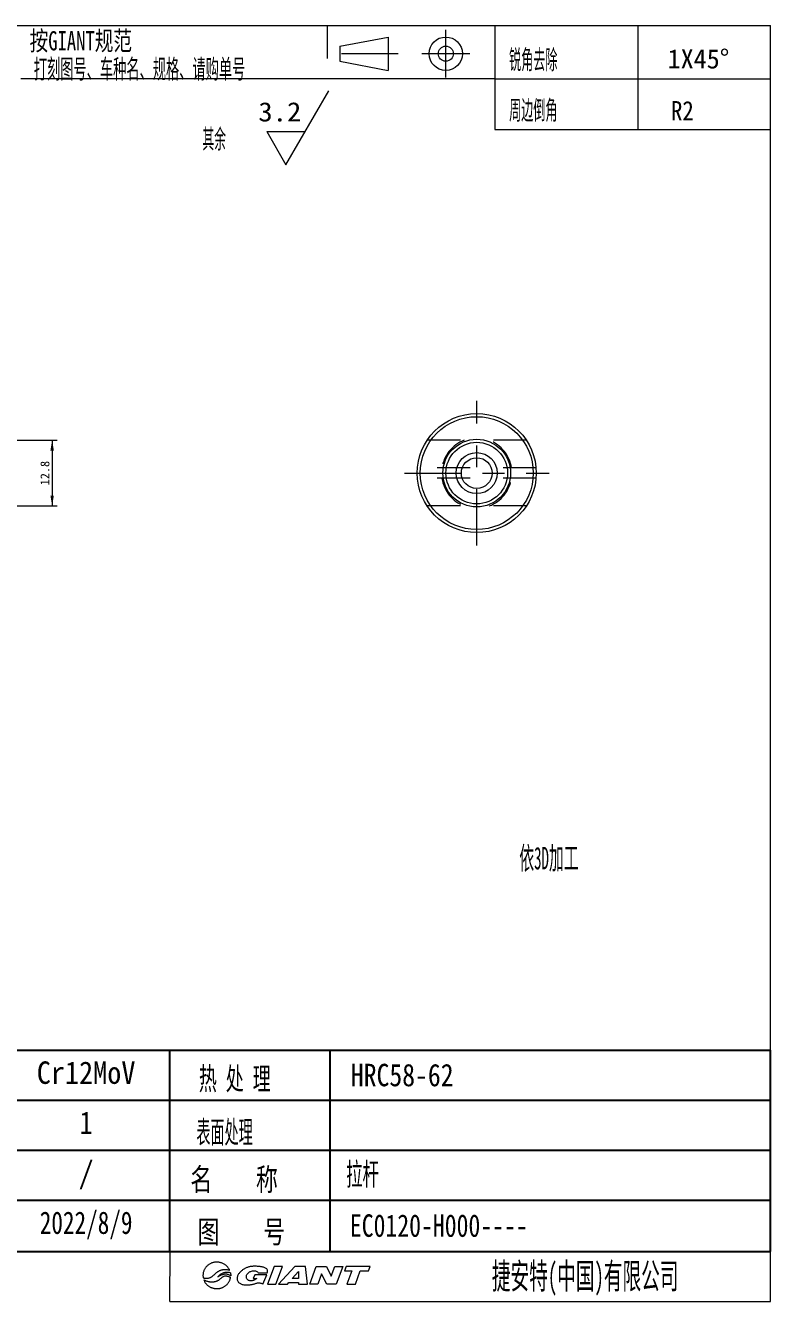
# Model space of a CAD drawing. Header units: millimetres. Extents: x 19 to 730, y 15 to 516.
# Drawn here: x 440 to 730.1, y 15.4 to 512.8 of the extents above; entities that cross this region are included whole.
import ezdxf

# ---------------------------------------------------------------- set-up
doc = ezdxf.new("R2010")
doc.units = ezdxf.units.MM
doc.linetypes.add('CENTER', pattern=[47.5, 22, -8.5, 8.5, -8.5])
doc.linetypes.add('DASHED', pattern=[25.719999, 12.86, -12.86])
doc.layers.add('1', color=7, linetype='Continuous', lineweight=18)
doc.styles.add('blockfont', font='')
doc.styles.add('chinesef', font='')
doc.styles.add('chinesef_fs', font='')
doc.styles.get('blockfont').set_extended_font_data('宋体')
doc.styles.get('chinesef').set_extended_font_data('宋体')
doc.styles.get('chinesef_fs').set_extended_font_data('宋体')
doc.dimstyles.get("Standard").update_dxf_attribs({"dimtxt": 0.18, "dimasz": 0.18, "dimexe": 0.18, "dimexo": 0.0625, "dimgap": 0.09, "dimtad": 0, "dimtih": 1, "dimtoh": 1, "dimdec": 4, "dimzin": 0, "dimdsep": 46, "dimtxsty": 'Standard', "dimcen": 0.09, "dimdle": 0.36, "dimadec": 0, "dimazin": 0, "dimtfac": 1, "dimtdec": 4, "dimtofl": 0, "dimtmove": 0, "dimatfit": 3, "dimfxl": 1, "dimtolj": 1, "dimarcsym": 0})

# ---------------------------------------------------------------- blocks, each defined once
blk = doc.blocks.new('TabularNote2')
at = {"layer": '1', "color": 7, "linetype": 'Continuous', "lineweight": 25}
for p, q in [((124.42, 45.33), (138.42, 45.33)), ((124.42, 45.33), (124.42, 37.53)), ((138.42, 45.33), (138.42, 37.53)), ((138.42, 45.33), (157.42, 45.33)), ((157.42, 45.33), (157.42, 37.53)), ((157.42, 45.33), (172.42, 45.33)), ((172.42, 45.33), (172.42, 37.53)), ((172.42, 45.33), (198.42, 45.33)), ((198.42, 45.33), (198.42, 37.53)), ((198.42, 45.33), (223.42, 45.33)), ((223.42, 45.33), (223.42, 37.53)), ((223.42, 45.33), (292.02, 45.33)), ((292.02, 45.33), (292.02, 37.53)), ((124.42, 37.53), (138.42, 37.53)), ((124.42, 37.53), (124.42, 29.73)), ((138.42, 37.53), (157.42, 37.53)), ((138.42, 37.53), (138.42, 29.73)), ((157.42, 37.53), (172.42, 37.53)), ((157.42, 37.53), (157.42, 29.73)), ((172.42, 37.53), (198.42, 37.53)), ((172.42, 37.53), (172.42, 29.73)), ((198.42, 37.53), (223.42, 37.53)), ((198.42, 37.53), (198.42, 29.73)), ((223.42, 37.53), (292.02, 37.53)), ((223.42, 37.53), (223.42, 29.73)), ((292.02, 37.53), (292.02, 29.73)), ((124.42, 29.73), (138.42, 29.73)), ((124.42, 29.73), (124.42, 21.93)), ((138.42, 29.73), (157.42, 29.73)), ((138.42, 29.73), (138.42, 21.93)), ((157.42, 29.73), (172.42, 29.73)), ((157.42, 29.73), (157.42, 21.93)), ((172.42, 29.73), (198.42, 29.73)), ((172.42, 29.73), (172.42, 21.93)), ((198.42, 29.73), (223.42, 29.73)), ((198.42, 29.73), (198.42, 21.93)), ((223.42, 29.73), (292.02, 29.73)), ((223.42, 29.73), (223.42, 21.93)), ((292.02, 29.73), (292.02, 21.93)), ((124.42, 21.93), (138.42, 21.93)), ((124.42, 21.93), (124.42, 13.96)), ((138.42, 21.93), (157.42, 21.93)), ((138.42, 21.93), (138.42, 13.96)), ((157.42, 21.93), (172.42, 21.93)), ((157.42, 21.93), (157.42, 13.96)), ((172.42, 21.93), (198.42, 21.93)), ((172.42, 21.93), (172.42, 13.96)), ((198.42, 21.93), (223.42, 21.93)), ((198.42, 21.93), (198.42, 13.96)), ((223.42, 21.93), (292.02, 21.93)), ((223.42, 21.93), (223.42, 13.96)), ((292.02, 21.93), (292.02, 13.96)), ((124.42, 13.96), (138.42, 13.96)), ((138.42, 13.96), (157.42, 13.96)), ((157.42, 13.96), (172.42, 13.96)), ((172.42, 13.96), (198.42, 13.96)), ((198.42, 13.96), (223.42, 13.96)), ((223.42, 13.96), (292.02, 13.96))]:
    blk.add_line(p, q, dxfattribs=at)
at = {"layer": '1', "color": 5, "linetype": 'Continuous', "lineweight": 13, "char_height": 3.5, "line_spacing_factor": 0.903614}
for s, insert, width, attachment_point, style in [('{\\W0.4408;陈前程}', (147.92, 43.58), 12.6699, 2, 'chinesef_fs'), ('{\\W0.9228;Cr12MoV}', (185.42, 43.58), 31.7928, 2, 'chinesef_fs'), ('{\\W0.8405; HRC58-62}', (224.67, 41.43), 37.3389, 4, 'chinesef_fs'), ('{\\W0.4408;陈前程}', (147.92, 35.78), 12.6699, 2, 'chinesef_fs'), ('{\\W0.8553;1}', (185.42, 35.78), 2.4417, 2, 'blockfont'), ('/', (185.42, 27.98), 12.6779, 2, 'blockfont'), ('{\\W0.5339; 拉杆}', (224.67, 25.83), 13.1536, 4, 'chinesef_fs'), ('{\\W0.7585;2022/8/9}', (185.42, 20.18), 29.573, 2, 'blockfont'), ('{\\W0.7761; EC0120-H000----}', (224.67, 17.95), 61.8842, 4, 'blockfont')]:
    blk.add_mtext(s, dxfattribs=dict(at, insert=insert, width=width, attachment_point=attachment_point, style=style))
blk = doc.blocks.new('*X14')
at = {"layer": '1', "linetype": 'Continuous', "lineweight": 13}
for points in [[(450.31, 351.13), (450.98, 347.13), (449.65, 347.13)], [(450.31, 325.53), (450.98, 329.53), (449.65, 329.53)]]:
    blk.add_hatch(color=35, dxfattribs=at).paths.add_polyline_path(points, flags=0)
at = {"layer": '1', "color": 35, "linetype": 'Continuous', "lineweight": 13}
for p, q in [((389.78, 351.13), (452.31, 351.13)), ((450.31, 351.13), (450.31, 325.53)), ((389.78, 325.53), (452.31, 325.53))]:
    blk.add_line(p, q, dxfattribs=at)
at = {"layer": '1', "color": 35, "linetype": 'Continuous', "lineweight": 13, "insert": (447.52, 338.33), "char_height": 3.5, "width": 18.3017, "attachment_point": 5, "rotation": 90, "style": 'blockfont'}
blk.add_mtext('12.8', dxfattribs=at)

msp = doc.modelspace()

# ---------------------------------------------------------------- linework, layer by layer
at = {"layer": '1', "color": 2, "linetype": 'Continuous', "lineweight": 18}
for p in [(18.641, 512.835), (730.136, 34.897)]:
    msp.add_line(p, (730.136, 512.835), dxfattribs=at)
at = {"layer": '1', "color": 5, "linetype": 'DASHED', "lineweight": 18}
msp.add_line((557.412, 512.835), (557.412, 492.002), dxfattribs=at)
at = {"layer": '1', "color": 7, "linetype": 'Continuous', "lineweight": 18}
for p, q in [((622.807, 512.835), (622.807, 492.002)), ((678.666, 492.002), (678.666, 512.835)), ((562.339, 504.797), (581.163, 508.354)), ((581.163, 508.354), (581.163, 495.353)), ((562.339, 504.797), (562.339, 498.91)), ((562.339, 498.91), (581.163, 495.353)), ((622.807, 493.162), (622.807, 472.329)), ((678.666, 472.329), (678.666, 493.162)), ((557.412, 492.002), (438.149, 492.002)), ((622.807, 492.002), (557.412, 492.002)), ((622.807, 492.002), (730.136, 492.002)), ((541.415, 458.477), (558.084, 487.349)), ((622.807, 473.489), (622.807, 472.329)), ((678.666, 472.329), (678.666, 473.489)), ((533.923, 471.453), (548.906, 471.453)), ((533.923, 471.453), (541.415, 458.477)), ((622.807, 472.329), (730.136, 472.329)), ((622.807, 472.329), (730.136, 472.329)), ((496.199, 15.358), (496.25, 35)), ((730.136, 15.358), (730.136, 34.897)), ((511.624, 29.922), (511.403, 29.783)), ((511.851, 30.051), (511.624, 29.922)), ((512.085, 30.169), (511.851, 30.051)), ((512.324, 30.275), (512.085, 30.169)), ((512.567, 30.37), (512.324, 30.275)), ((512.815, 30.453), (512.567, 30.37)), ((513.079, 30.528), (512.815, 30.453)), ((513.346, 30.59), (513.079, 30.528)), ((513.616, 30.638), (513.346, 30.59)), ((513.887, 30.674), (513.616, 30.638)), ((514.161, 30.696), (513.887, 30.674)), ((514.435, 30.704), (514.161, 30.696)), ((514.709, 30.7), (514.435, 30.704)), ((514.982, 30.682), (514.709, 30.7)), ((515.255, 30.651), (514.982, 30.682)), ((515.525, 30.606), (515.255, 30.651)), ((515.793, 30.548), (515.525, 30.606)), ((516.058, 30.478), (515.793, 30.548)), ((516.319, 30.394), (516.058, 30.478)), ((516.576, 30.298), (516.319, 30.394)), ((516.827, 30.188), (516.576, 30.298)), ((517.073, 30.067), (516.827, 30.188)), ((517.312, 29.933), (517.073, 30.067)), ((517.545, 29.788), (517.312, 29.933)), ((509.092, 25.872), (509.081, 25.611)), ((509.081, 25.611), (509.083, 25.35)), ((509.083, 25.35), (509.1, 25.089)), ((509.117, 26.133), (509.092, 25.872)), ((509.1, 25.089), (509.13, 24.829)), ((509.155, 26.391), (509.117, 26.133)), ((509.207, 26.647), (509.155, 26.391)), ((509.273, 26.9), (509.207, 26.647)), ((509.351, 27.15), (509.273, 26.9)), ((509.442, 27.395), (509.351, 27.15)), ((509.546, 27.634), (509.442, 27.395)), ((509.663, 27.869), (509.546, 27.634)), ((509.79, 28.096), (509.663, 27.869)), ((509.93, 28.318), (509.79, 28.096)), ((510.08, 28.531), (509.93, 28.318)), ((510.241, 28.737), (510.08, 28.531)), ((510.413, 28.935), (510.241, 28.737)), ((510.593, 29.123), (510.413, 28.935)), ((510.783, 29.303), (510.593, 29.123)), ((510.982, 29.473), (510.783, 29.303)), ((511.189, 29.633), (510.982, 29.473)), ((511.403, 29.783), (511.189, 29.633)), ((512.183, 24.811), (512.349, 24.91)), ((512.349, 24.91), (512.508, 25.019)), ((512.508, 25.019), (512.661, 25.136)), ((512.661, 25.136), (512.81, 25.259)), ((512.81, 25.259), (512.954, 25.386)), ((512.954, 25.386), (513.096, 25.517)), ((513.096, 25.517), (513.236, 25.65)), ((513.236, 25.65), (513.376, 25.783)), ((513.376, 25.783), (513.515, 25.916)), ((513.515, 25.916), (513.656, 26.048)), ((513.656, 26.048), (513.798, 26.178)), ((513.798, 26.178), (513.942, 26.307)), ((513.942, 26.307), (514.089, 26.432)), ((514.089, 26.432), (514.238, 26.554)), ((514.238, 26.554), (514.39, 26.673)), ((514.39, 26.673), (514.545, 26.788)), ((514.545, 26.788), (514.703, 26.898)), ((514.703, 26.898), (514.865, 27.004)), ((514.865, 27.004), (515.029, 27.105)), ((514.923, 24.906), (515.098, 25.14)), ((515.165, 25.047), (514.923, 24.906)), ((515.029, 27.105), (515.196, 27.201)), ((515.098, 25.14), (515.285, 25.364)), ((515.408, 25.186), (515.165, 25.047)), ((515.196, 27.201), (515.366, 27.292)), ((515.285, 25.364), (515.484, 25.577)), ((515.366, 27.292), (515.54, 27.377)), ((515.652, 25.322), (515.408, 25.186)), ((515.484, 25.577), (515.697, 25.776)), ((515.54, 27.377), (515.715, 27.456)), ((515.9, 25.453), (515.652, 25.322)), ((515.697, 25.776), (515.923, 25.961)), ((515.715, 27.456), (515.894, 27.53)), ((515.894, 27.53), (516.075, 27.597)), ((516.151, 25.576), (515.9, 25.453)), ((515.923, 25.961), (516.162, 26.129)), ((516.075, 27.597), (516.258, 27.658)), ((516.407, 25.689), (516.151, 25.576)), ((516.162, 26.129), (516.411, 26.28)), ((516.258, 27.658), (516.443, 27.712)), ((516.668, 25.79), (516.407, 25.689)), ((516.411, 26.28), (516.67, 26.414)), ((516.443, 27.712), (516.63, 27.759)), ((516.712, 24.894), (516.555, 24.785)), ((516.63, 27.759), (516.818, 27.799)), ((516.935, 25.873), (516.668, 25.79)), ((516.67, 26.414), (516.938, 26.53)), ((516.876, 24.992), (516.712, 24.894)), ((516.818, 27.799), (517.008, 27.832)), ((517.047, 25.076), (516.876, 24.992)), ((517.207, 25.937), (516.935, 25.873)), ((516.938, 26.53), (517.212, 26.63)), ((517.008, 27.832), (517.2, 27.857)), ((517.226, 25.143), (517.047, 25.076)), ((517.2, 27.857), (517.392, 27.875)), ((517.484, 25.977), (517.207, 25.937)), ((517.212, 26.63), (517.492, 26.712)), ((517.41, 25.192), (517.226, 25.143)), ((517.392, 27.875), (517.584, 27.884)), ((517.598, 25.223), (517.41, 25.192)), ((517.763, 25.993), (517.484, 25.977)), ((517.492, 26.712), (517.777, 26.777)), ((517.769, 29.631), (517.545, 29.788)), ((517.584, 27.884), (517.777, 27.885)), ((517.788, 25.236), (517.598, 25.223)), ((518.043, 25.986), (517.763, 25.993)), ((517.986, 29.462), (517.769, 29.631)), ((517.777, 27.885), (517.97, 27.877)), ((517.777, 26.777), (518.065, 26.822)), ((517.979, 25.234), (517.788, 25.236)), ((517.97, 27.877), (518.162, 27.861)), ((518.169, 25.219), (517.979, 25.234)), ((518.193, 29.283), (517.986, 29.462)), ((518.321, 25.955), (518.043, 25.986)), ((518.065, 26.822), (518.355, 26.847)), ((518.162, 27.861), (518.353, 27.836)), ((518.358, 25.192), (518.169, 25.219)), ((518.391, 29.093), (518.193, 29.283)), ((518.596, 25.905), (518.321, 25.955)), ((518.353, 27.836), (518.543, 27.802)), ((518.355, 26.847), (518.647, 26.848)), ((518.545, 25.156), (518.358, 25.192)), ((518.579, 28.894), (518.391, 29.093)), ((518.543, 27.802), (518.731, 27.76)), ((518.731, 25.112), (518.545, 25.156)), ((518.756, 28.684), (518.579, 28.894)), ((518.867, 25.834), (518.596, 25.905)), ((518.647, 26.848), (518.938, 26.823)), ((518.731, 27.76), (518.918, 27.709)), ((518.915, 25.06), (518.731, 25.112)), ((518.922, 28.466), (518.756, 28.684)), ((519.132, 25.745), (518.867, 25.834)), ((519.097, 25.003), (518.915, 25.06)), ((518.918, 27.709), (519.101, 27.65)), ((519.076, 28.239), (518.922, 28.466)), ((518.938, 26.823), (519.224, 26.766)), ((519.217, 28.004), (519.076, 28.239)), ((519.277, 24.941), (519.097, 25.003)), ((519.101, 27.65), (519.283, 27.585)), ((519.39, 25.636), (519.132, 25.745)), ((519.346, 27.762), (519.217, 28.004)), ((519.224, 26.766), (519.501, 26.675)), ((519.456, 24.874), (519.277, 24.941)), ((519.283, 27.585), (519.462, 27.514)), ((519.462, 27.514), (519.346, 27.762)), ((519.637, 25.505), (519.39, 25.636)), ((519.633, 24.804), (519.456, 24.874)), ((519.501, 26.675), (519.767, 26.556)), ((519.871, 25.352), (519.637, 25.505)), ((519.767, 26.556), (519.811, 26.318)), ((519.811, 26.318), (519.844, 26.078)), ((519.844, 26.078), (519.865, 25.837)), ((519.865, 25.837), (519.874, 25.594)), ((519.874, 25.594), (519.871, 25.352)), ((522.472, 25.091), (522.399, 24.826)), ((522.569, 25.349), (522.472, 25.091)), ((522.684, 25.599), (522.569, 25.349)), ((522.817, 25.841), (522.684, 25.599)), ((522.964, 26.073), (522.817, 25.841)), ((523.124, 26.298), (522.964, 26.073)), ((523.295, 26.513), (523.124, 26.298)), ((523.476, 26.721), (523.295, 26.513)), ((523.667, 26.919), (523.476, 26.721)), ((523.866, 27.11), (523.667, 26.919)), ((524.072, 27.292), (523.866, 27.11)), ((524.286, 27.467), (524.072, 27.292)), ((524.505, 27.632), (524.286, 27.467)), ((524.731, 27.79), (524.505, 27.632)), ((524.963, 27.939), (524.731, 27.79)), ((525.199, 28.08), (524.963, 27.939)), ((525.441, 28.212), (525.199, 28.08)), ((525.687, 28.336), (525.441, 28.212)), ((525.938, 28.45), (525.687, 28.336)), ((526.193, 28.555), (525.938, 28.45)), ((525.975, 25.014), (526.006, 25.303)), ((525.996, 24.723), (525.975, 25.014)), ((526.006, 25.303), (526.085, 25.584)), ((526.085, 25.584), (526.204, 25.849)), ((526.451, 28.651), (526.193, 28.555)), ((526.204, 25.849), (526.359, 26.096)), ((526.359, 26.096), (526.545, 26.321)), ((526.713, 28.737), (526.451, 28.651)), ((526.545, 26.321), (526.754, 26.523)), ((526.977, 28.813), (526.713, 28.737)), ((526.754, 26.523), (526.984, 26.702)), ((527.244, 28.88), (526.977, 28.813)), ((526.984, 26.702), (527.231, 26.857)), ((527.231, 26.857), (527.49, 26.99)), ((527.514, 28.937), (527.244, 28.88)), ((527.49, 26.99), (527.761, 27.1)), ((527.785, 28.985), (527.514, 28.937)), ((527.761, 27.1), (528.039, 27.187)), ((528.058, 29.023), (527.785, 28.985)), ((528.039, 27.187), (528.323, 27.251)), ((528.332, 29.052), (528.058, 29.023)), ((528.323, 27.251), (528.611, 27.293)), ((528.607, 29.073), (528.332, 29.052)), ((528.882, 29.086), (528.607, 29.073)), ((528.611, 27.293), (528.902, 27.311)), ((529.274, 25.807), (528.634, 24.334)), ((529.157, 29.092), (528.882, 29.086)), ((528.902, 27.311), (529.194, 27.304)), ((529.433, 29.091), (529.157, 29.092)), ((529.194, 27.304), (529.483, 27.27)), ((533.991, 25.807), (529.274, 25.807)), ((529.708, 29.085), (529.433, 29.091)), ((529.483, 27.27), (529.767, 27.206)), ((529.983, 29.073), (529.708, 29.085)), ((529.767, 27.206), (530.04, 27.105)), ((530.258, 29.057), (529.983, 29.073)), ((530.04, 27.105), (530.292, 26.958)), ((530.533, 29.036), (530.258, 29.057)), ((530.292, 26.958), (530.498, 26.754)), ((530.498, 26.754), (530.61, 26.487)), ((530.807, 29.012), (530.533, 29.036)), ((530.61, 26.487), (534.132, 26.487)), ((531.081, 28.983), (530.807, 29.012)), ((531.354, 28.949), (531.081, 28.983)), ((531.627, 28.911), (531.354, 28.949)), ((531.899, 28.866), (531.627, 28.911)), ((532.17, 28.815), (531.899, 28.866)), ((532.439, 28.756), (532.17, 28.815)), ((532.705, 28.686), (532.439, 28.756)), ((532.45, 22.108), (533.991, 25.807)), ((532.968, 28.603), (532.705, 28.686)), ((533.224, 28.502), (532.968, 28.603)), ((533.471, 28.38), (533.224, 28.502)), ((533.701, 28.229), (533.471, 28.38)), ((533.905, 28.045), (533.701, 28.229)), ((534.069, 27.824), (533.905, 28.045)), ((534.179, 27.572), (534.069, 27.824)), ((534.132, 26.487), (534.198, 26.755)), ((534.233, 27.303), (534.179, 27.572)), ((534.198, 26.755), (534.235, 27.027)), ((534.235, 27.027), (534.233, 27.303)), ((536.775, 28.953), (534.254, 22.108)), ((539.995, 28.953), (536.775, 28.953)), ((537.474, 22.108), (539.995, 28.953)), ((544.89, 28.953), (538.523, 22.108)), ((543.843, 24.261), (546.252, 27.106)), ((549.049, 28.953), (544.89, 28.953)), ((546.252, 27.106), (546.252, 24.261)), ((549.749, 22.108), (549.049, 28.953)), ((550.669, 22.108), (553.19, 28.953)), ((553.19, 28.953), (557.202, 28.953)), ((555.285, 26.147), (553.797, 22.108)), ((557.294, 22.108), (555.285, 26.147)), ((557.202, 28.953), (559.073, 25.19)), ((559.073, 25.19), (560.459, 28.953)), ((560.459, 28.953), (563.495, 28.953)), ((563.495, 28.953), (560.974, 22.108)), ((564.839, 28.953), (564.229, 27.297)), ((564.229, 27.297), (567.081, 27.297)), ((574.224, 28.953), (564.839, 28.953)), ((567.081, 27.297), (565.17, 22.108)), ((568.427, 22.108), (570.338, 27.297)), ((570.338, 27.297), (573.614, 27.297)), ((573.614, 27.297), (574.224, 28.953)), ((509.13, 24.829), (509.174, 24.572)), ((509.174, 24.572), (509.36, 24.524)), ((509.36, 24.524), (509.55, 24.49)), ((509.425, 23.711), (509.516, 23.493)), ((509.601, 23.638), (509.425, 23.711)), ((509.516, 23.493), (509.617, 23.28)), ((509.55, 24.49), (509.741, 24.464)), ((509.776, 23.562), (509.601, 23.638)), ((509.617, 23.28), (509.729, 23.071)), ((509.729, 23.071), (509.849, 22.868)), ((509.741, 24.464), (509.933, 24.444)), ((509.951, 23.486), (509.776, 23.562)), ((509.849, 22.868), (509.979, 22.671)), ((509.933, 24.444), (510.126, 24.43)), ((510.126, 23.41), (509.951, 23.486)), ((509.979, 22.671), (510.118, 22.48)), ((510.118, 22.48), (510.265, 22.295)), ((510.126, 24.43), (510.318, 24.422)), ((510.302, 23.337), (510.126, 23.41)), ((510.265, 22.295), (510.421, 22.117)), ((510.48, 23.269), (510.302, 23.337)), ((510.318, 24.422), (510.511, 24.42)), ((510.421, 22.117), (510.584, 21.947)), ((510.66, 23.205), (510.48, 23.269)), ((510.511, 24.42), (510.704, 24.426)), ((510.584, 21.947), (510.755, 21.783)), ((510.842, 23.146), (510.66, 23.205)), ((510.704, 24.426), (510.896, 24.438)), ((510.755, 21.783), (510.933, 21.628)), ((511.025, 23.094), (510.842, 23.146)), ((510.896, 24.438), (511.088, 24.459)), ((510.933, 21.628), (511.118, 21.481)), ((511.21, 23.047), (511.025, 23.094)), ((511.088, 24.459), (511.279, 24.489)), ((511.118, 21.481), (511.309, 21.342)), ((511.397, 23.007), (511.21, 23.047)), ((511.279, 24.489), (511.467, 24.53)), ((511.309, 21.342), (511.506, 21.211)), ((511.584, 22.972), (511.397, 23.007)), ((511.467, 24.53), (511.653, 24.582)), ((511.506, 21.211), (511.708, 21.089)), ((511.773, 22.943), (511.584, 22.972)), ((511.653, 24.582), (511.835, 24.646)), ((511.708, 21.089), (511.916, 20.976)), ((511.962, 22.92), (511.773, 22.943)), ((511.835, 24.646), (512.012, 24.722)), ((511.916, 20.976), (512.128, 20.872)), ((512.152, 22.904), (511.962, 22.92)), ((512.012, 24.722), (512.183, 24.811)), ((512.128, 20.872), (512.345, 20.777)), ((512.343, 22.893), (512.152, 22.904)), ((512.534, 22.889), (512.343, 22.893)), ((512.345, 20.777), (512.565, 20.692)), ((512.724, 22.891), (512.534, 22.889)), ((512.565, 20.692), (512.789, 20.616)), ((512.915, 22.9), (512.724, 22.891)), ((512.789, 20.616), (513.015, 20.55)), ((513.105, 22.916), (512.915, 22.9)), ((513.015, 20.55), (513.245, 20.493)), ((513.295, 22.938), (513.105, 22.916)), ((513.245, 20.493), (513.476, 20.446)), ((513.483, 22.968), (513.295, 22.938)), ((513.476, 20.446), (513.71, 20.409)), ((513.67, 23.006), (513.483, 22.968)), ((513.855, 23.051), (513.67, 23.006)), ((513.71, 20.409), (513.944, 20.382)), ((514.039, 23.104), (513.855, 23.051)), ((513.944, 20.382), (514.18, 20.364)), ((514.219, 23.165), (514.039, 23.104)), ((514.18, 20.364), (514.416, 20.357)), ((514.397, 23.234), (514.219, 23.165)), ((514.572, 23.311), (514.397, 23.234)), ((514.416, 20.357), (514.652, 20.359)), ((514.743, 23.395), (514.572, 23.311)), ((514.652, 20.359), (514.888, 20.371)), ((514.91, 23.488), (514.743, 23.395)), ((514.888, 20.371), (515.124, 20.394)), ((515.073, 23.587), (514.91, 23.488)), ((515.231, 23.693), (515.073, 23.587)), ((515.124, 20.394), (515.358, 20.426)), ((515.386, 23.805), (515.231, 23.693)), ((515.358, 20.426), (515.59, 20.468)), ((515.537, 23.922), (515.386, 23.805)), ((515.684, 24.043), (515.537, 23.922)), ((515.59, 20.468), (515.821, 20.519)), ((515.829, 24.167), (515.684, 24.043)), ((515.821, 20.519), (516.049, 20.581)), ((515.972, 24.293), (515.829, 24.167)), ((516.115, 24.42), (515.972, 24.293)), ((516.049, 20.581), (516.274, 20.652)), ((516.258, 24.546), (516.115, 24.42)), ((516.405, 24.668), (516.258, 24.546)), ((516.274, 20.652), (516.496, 20.732)), ((516.555, 24.785), (516.405, 24.668)), ((516.496, 20.732), (516.715, 20.822)), ((516.715, 20.822), (516.929, 20.921)), ((516.929, 20.921), (517.139, 21.03)), ((517.139, 21.03), (517.344, 21.147)), ((517.344, 21.147), (517.544, 21.273)), ((517.544, 21.273), (517.738, 21.408)), ((517.738, 21.408), (517.926, 21.551)), ((517.926, 21.551), (518.108, 21.702)), ((518.108, 21.702), (518.283, 21.861)), ((518.283, 21.861), (518.45, 22.028)), ((518.45, 22.028), (518.61, 22.202)), ((518.61, 22.202), (518.761, 22.383)), ((518.761, 22.383), (518.905, 22.571)), ((518.905, 22.571), (519.039, 22.765)), ((519.039, 22.765), (519.165, 22.966)), ((519.165, 22.966), (519.281, 23.171)), ((519.281, 23.171), (519.387, 23.382)), ((519.387, 23.382), (519.484, 23.598)), ((519.484, 23.598), (519.57, 23.818)), ((519.57, 23.818), (519.646, 24.042)), ((519.81, 24.731), (519.633, 24.804)), ((519.646, 24.042), (519.711, 24.269)), ((519.711, 24.269), (519.766, 24.499)), ((519.766, 24.499), (519.81, 24.731)), ((522.351, 24.555), (522.334, 24.28)), ((522.334, 24.28), (522.349, 24.005)), ((522.349, 24.005), (522.401, 23.735)), ((522.399, 24.826), (522.351, 24.555)), ((522.401, 23.735), (522.49, 23.474)), ((522.49, 23.474), (522.614, 23.229)), ((522.614, 23.229), (522.771, 23.002)), ((522.771, 23.002), (522.956, 22.798)), ((522.956, 22.798), (523.163, 22.617)), ((523.163, 22.617), (523.388, 22.458)), ((523.388, 22.458), (523.627, 22.321)), ((523.627, 22.321), (523.876, 22.203)), ((523.876, 22.203), (524.133, 22.104)), ((524.133, 22.104), (524.396, 22.021)), ((524.396, 22.021), (524.663, 21.953)), ((524.663, 21.953), (524.933, 21.899)), ((524.933, 21.899), (525.205, 21.857)), ((525.205, 21.857), (525.479, 21.828)), ((525.479, 21.828), (525.754, 21.809)), ((525.754, 21.809), (526.03, 21.8)), ((526.069, 24.442), (525.996, 24.723)), ((526.03, 21.8), (526.305, 21.801)), ((526.195, 24.179), (526.069, 24.442)), ((526.368, 23.946), (526.195, 24.179)), ((526.305, 21.801), (526.581, 21.81)), ((526.582, 23.749), (526.368, 23.946)), ((526.581, 21.81), (526.855, 21.828)), ((526.829, 23.593), (526.582, 23.749)), ((527.098, 23.482), (526.829, 23.593)), ((526.855, 21.828), (527.13, 21.854)), ((527.381, 23.413), (527.098, 23.482)), ((527.13, 21.854), (527.402, 21.888)), ((527.671, 23.384), (527.381, 23.413)), ((527.402, 21.888), (527.674, 21.928)), ((527.962, 23.393), (527.671, 23.384)), ((527.674, 21.928), (527.945, 21.976)), ((527.945, 21.976), (528.215, 22.03)), ((528.25, 23.433), (527.962, 23.393)), ((528.215, 22.03), (528.484, 22.09)), ((528.533, 23.502), (528.25, 23.433)), ((528.484, 22.09), (528.752, 22.156)), ((528.809, 23.596), (528.533, 23.502)), ((528.634, 24.334), (530.06, 24.334)), ((528.752, 22.156), (529.018, 22.226)), ((529.077, 23.711), (528.809, 23.596)), ((529.018, 22.226), (529.283, 22.3)), ((529.336, 23.845), (529.077, 23.711)), ((529.283, 22.3), (529.548, 22.376)), ((529.586, 23.995), (529.336, 23.845)), ((529.548, 22.376), (529.813, 22.451)), ((529.827, 24.158), (529.586, 23.995)), ((529.813, 22.451), (530.079, 22.522)), ((530.06, 24.334), (529.827, 24.158)), ((530.079, 22.522), (530.348, 22.583)), ((530.348, 22.583), (530.62, 22.623)), ((530.62, 22.623), (530.895, 22.631)), ((530.895, 22.631), (531.169, 22.601)), ((531.169, 22.601), (531.437, 22.537)), ((531.437, 22.537), (531.697, 22.447)), ((531.697, 22.447), (531.952, 22.342)), ((531.952, 22.342), (532.202, 22.227)), ((532.202, 22.227), (532.45, 22.108)), ((534.254, 22.108), (537.474, 22.108)), ((538.523, 22.108), (542.019, 22.108)), ((542.019, 22.108), (542.518, 22.697)), ((542.518, 22.697), (546.252, 22.697)), ((546.252, 24.261), (543.843, 24.261)), ((546.252, 22.697), (546.252, 22.108)), ((546.252, 22.108), (549.749, 22.108)), ((553.797, 22.108), (550.669, 22.108)), ((560.974, 22.108), (557.294, 22.108)), ((565.17, 22.108), (568.427, 22.108))]:
    msp.add_line(p, q, dxfattribs=at)
at = {"layer": '1', "color": 1, "linetype": 'CENTER', "lineweight": 18}
for p, q in [((603.669, 492.55), (603.669, 511.157)), ((585.077, 501.854), (560.976, 501.854)), ((612.978, 501.854), (594.359, 501.854))]:
    msp.add_line(p, q, dxfattribs=at)
at = {"layer": '1', "color": 8, "linetype": 'CENTER', "lineweight": 13}
for p, q in [((615.719, 310.126), (615.719, 366.526)), ((587.519, 338.326), (643.919, 338.326))]:
    msp.add_line(p, q, dxfattribs=at)
at = {"layer": '1', "color": 155, "linetype": 'DASHED', "lineweight": 13}
for p, q in [((635.068, 351.126), (596.369, 351.126)), ((638.832, 340.326), (592.605, 340.326)), ((638.832, 336.326), (592.605, 336.326)), ((635.068, 325.526), (596.369, 325.526))]:
    msp.add_line(p, q, dxfattribs=at)
at = {"layer": '1', "color": 4, "linetype": 'Continuous', "lineweight": 18}
msp.add_line((496.199, 15.358), (730.136, 15.358), dxfattribs=at)
at = {"layer": '1', "color": 7, "linetype": 'Continuous', "lineweight": 18}
for radius in [6.501, 2.943]:
    msp.add_circle((603.669, 501.854), radius, dxfattribs=at)
at = {"layer": '1', "color": 155, "linetype": 'Continuous', "lineweight": 18}
for radius in [23.2, 12, 8, 6]:
    msp.add_circle((615.719, 338.326), radius, dxfattribs=at)
at = {"layer": '1', "color": 155, "linetype": 'Continuous', "lineweight": 13}
for radius in [21.999, 13.189]:
    msp.add_circle((615.719, 338.326), radius, dxfattribs=at)
at = {"layer": '1', "color": 155, "linetype": 'DASHED', "lineweight": 13}
for start, end in [(110.8836, 171.60565), (8.39435, 69.1164), (188.39435, 249.1164), (290.8836, 351.60565)]:
    msp.add_arc((615.719, 338.326), 13.7, start, end, dxfattribs=at)

# ---------------------------------------------------------------- block references
at = {"layer": '1', "color": 3, "linetype": 'Continuous', "lineweight": 18, "xscale": 2.5, "yscale": 2.5, "zscale": 2.5}
msp.add_blockref('TabularNote2', (0, 0), dxfattribs=at)

# ---------------------------------------------------------------- texts
at = {"layer": '1', "color": 7, "linetype": 'Continuous', "lineweight": 13, "attachment_point": 7, "line_spacing_factor": 0.903614, "style": 'chinesef_fs'}
for s, insert, char_height, width in [('{\\W0.7098;按GIANT规范}', (441.543, 502.307), 7.5, 82.1425), ('{\\W0.4603;锐角去除}', (628.326, 494.903), 7.5, 38.57263), ('{\\W0.9939;1X45%%D}', (690.086, 495.969), 7.5, 47.97372), ('{\\W0.5035;打刻图号、车种名、规格、请购单号}', (443.173, 491.334), 7.5, 171.55567), ('{\\W1.0951;3.2}', (530.626, 475.315), 7.5, 32.39416), ('{\\W0.4603;周边倒角}', (628.326, 475.23), 7.5, 37.83975), ('{\\W0.8703;R2}', (691.388, 475.885), 7.5, 16.9198), ('{\\W0.4477;其余}', (508.868, 464.082), 7.5, 18.38321), ('{\\W0.5864;热 处 理}', (507.478, 96.871), 8.75, 57.32961), ('{\\W0.4603;表面处理}', (506.505, 76.089), 8.75, 45.27141), ('{\\W0.7155;名    称}', (504.138, 57.595), 8.75, 69.81122), ('{\\W0.7155;图    号}', (506.994, 37.171), 8.75, 68.06244), ('{\\W0.5332;捷安特(中国)有限公司}', (621.6, 17.638), 10, 149.95133)]:
    msp.add_mtext(s, dxfattribs=dict(at, insert=insert, char_height=char_height, width=width))
at = {"layer": '1', "color": 35, "linetype": 'Continuous', "lineweight": 13, "insert": (632.302, 182.849), "char_height": 8.75, "width": 47.2238, "attachment_point": 7, "style": 'chinesef'}
msp.add_mtext('{\\W0.484;依3D加工}', dxfattribs=at)

# ---------------------------------------------------------------- dimensions: what is measured, and where the dimension line sits
at = {"layer": '1', "color": 35, "linetype": 'Continuous', "lineweight": 13}
dim = msp.add_linear_dim(base=(450.314, 325.526), p1=(389.779, 351.126), p2=(389.779, 325.526), angle=270, text='12.8', dimstyle='Standard', override={"dimscale": 1, "dimtxt": 3.5, "dimasz": 4, "dimexe": 2, "dimexo": 0, "dimgap": 1.05, "dimtad": 1, "dimtih": 0, "dimtoh": 0, "dimdec": 1, "dimlfac": 1.25, "dimzin": 8, "dimtxsty": 'blockfont', "dimsah": 1, "dimdle": 8, "dimclrd": 35, "dimclre": 35, "dimclrt": 35, "dimtfac": 0.571429, "dimtdec": 2, "dimtofl": 1}, dxfattribs=at)
dim.commit()
dim.dimension.update_dxf_attribs({"geometry": '*X14', "text_midpoint": (447.524, 338.326), "dimtype": 160})

doc.saveas('drawing.dxf')
